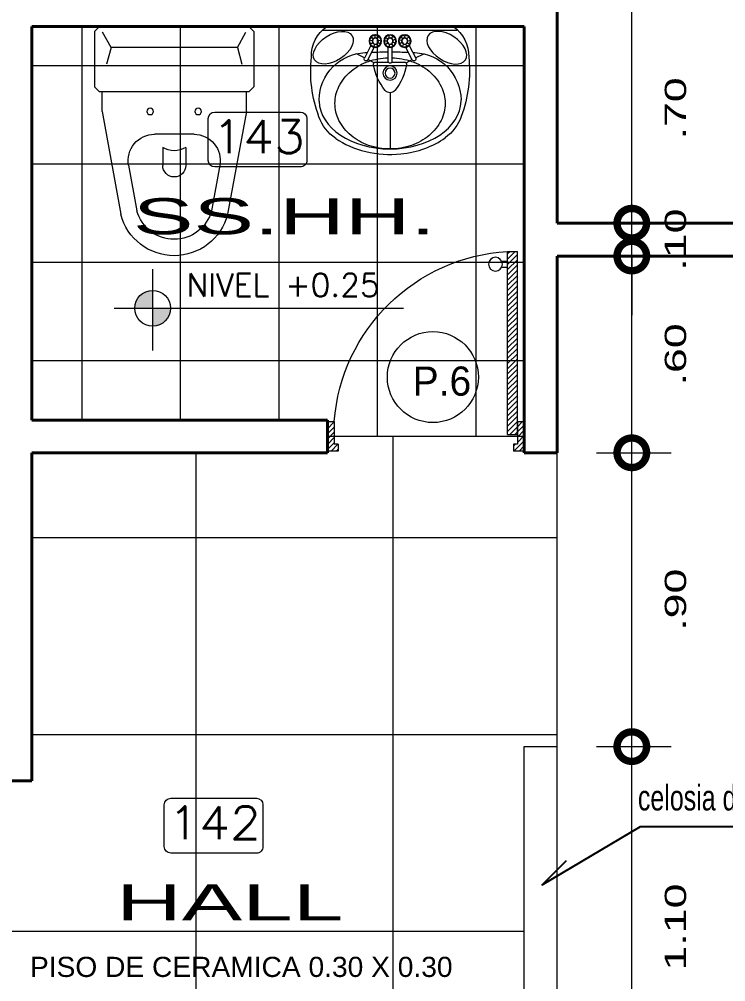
# Model space of a CAD drawing. Header units: inches. Extents: x 155.3 to 248.5, y 20.6 to 88.6.
# Drawn here: x 164.07 to 166.222, y 70.406 to 73.341 of the extents above; entities that cross this region are included whole.
import ezdxf
from ezdxf.enums import TextEntityAlignment as Align

# ---------------------------------------------------------------- set-up
doc = ezdxf.new("R2010")
doc.units = ezdxf.units.IN
doc.header["$MEASUREMENT"] = 0
doc.linetypes.add('CONTINUA', pattern=[0])
for name, color, linetype in [('COTAS', 252, 'Continuous'), ('MOBILIARIO', 252, 'Continuous'), ('MURO', 7, 'Continuous'), ('PUERTAS', 23, 'Continuous'), ('TEXTOS PLANTA', 7, 'Continuous'), ('TEXTURAS', 251, 'Continuous')]:
    doc.layers.add(name, color=color, linetype=linetype)
doc.styles.add('Celso', font='swissel.ttf', dxfattribs={"width": 1.5})
doc.styles.add('ROMANS', font='romans', dxfattribs={"width": 1.1, "height": 1})
doc.styles.get("Standard").update_dxf_attribs({"font": 'arial.ttf'})
doc.dimstyles.new('PLANTA 1-50', dxfattribs={"dimtxt": 0.065, "dimasz": 0.18, "dimexe": 0.12, "dimexo": 0.12, "dimgap": 0.1, "dimtad": 2, "dimzin": 4, "dimdsep": 46, "dimtxsty": 'Celso', "dimblk": 'DOTSMALL', "dimcen": 0.065, "dimdle": 0.05, "dimclrd": 14, "dimclre": 251, "dimclrt": 256, "dimaunit": 1, "dimadec": 4, "dimazin": 1, "dimtfac": 1, "dimtix": 1, "dimtmove": 0, "dimatfit": 3, "dimldrblk": 'DOTSMALL', "dimfxl": 1, "dimlwd": 9, "dimlwe": 9, "dimarcsym": 0})
pattern_1 = [(314.9999999999999, (-96.52985856699738, 5.184583232853843), (-0.01325825214724776, -0.01325825214724777), [])]

# ---------------------------------------------------------------- blocks, each defined once
blk = doc.blocks.new('A$C2D8C4AFF')
at = {"lineweight": 0}
h = blk.add_hatch(dxfattribs=at)
h.set_pattern_fill('ANSI31', color=8, scale=0.1499999999999999, angle=16.99999999999995, style=0)
h.set_pattern_definition(pattern_1)
h.paths.add_polyline_path([(0.03500000397293945, 0.8649999762657998), (3.972829176746018e-09, 0.8649999762657892), (3.972786544181872e-09, 1.014999976265759), (0.05500000397294968, 1.014999976265756), (0.05500000397294968, 0.9799999762657734), (0.03500000397289682, 0.9799999762657592)])
h = blk.add_hatch(dxfattribs=at)
h.set_pattern_fill('ANSI31', color=8, scale=0.1499999999999999, angle=16.99999999999995, style=0)
h.set_pattern_definition(pattern_1)
h.paths.add_polyline_path([(1.000000003972815, 0.8649999762658851), (0.9650000039727757, 0.8649999762658638), (0.9650000039728042, 0.9299999762658437), (0.9650000039728042, 0.9799999762658516), (0.9450000039727655, 0.9799999762658445), (0.9450000039727939, 1.014999976265827), (1.000000003972801, 1.014999976265834)])
h = blk.add_hatch(dxfattribs=at)
h.set_pattern_fill('ANSI31', color=8, scale=0.1499999999999999, angle=16.99999999999995, style=0)
h.set_pattern_definition(pattern_1)
h.paths.add_polyline_path([(0.9650000039728894, -2.37339961017824e-08), (0.9150000039728354, -2.373400320720975e-08), (0.9150000039727928, 0.9299999762658331), (0.9650000039727757, 0.9299999762658437)])
at = {"color": 32, "lineweight": 0}
for p, q in [((3.972743911617727e-09, 0.864999976265814), (3.972729700763011e-09, 1.014999976265781)), ((0.055000003972836, 1.014999976265784), (3.972729700763011e-09, 1.014999976265781)), ((0.03500000397285419, 0.8649999762658283), (0.03500000397282577, 0.9799999762657805)), ((0.05500000397285021, 0.9799999762657947), (0.03500000397282577, 0.9799999762657805)), ((0.05500000397285021, 0.9799999762657947), (0.055000003972836, 1.014999976265784)), ((1.000000003972687, 1.014999976265862), (0.9450000039726802, 1.014999976265862)), ((0.9450000039726802, 0.9799999762658658), (0.9450000039726802, 1.014999976265862)), ((0.9650000039727047, 0.9799999762658729), (0.9450000039726802, 0.9799999762658658)), ((0.9650000039727047, 0.8649999762658886), (0.9650000039727047, 0.9799999762658729)), ((1.000000003972715, 0.86499997626591), (1.000000003972687, 1.014999976265862)), ((0.9150000039727217, 0.929999976265858), (0.9650000039727473, 0.9299999762658615)), ((0.9150000039726649, 0.929999976265858), (0.9150000039727786, -2.373398189092768e-08)), ((0.9650000039727189, 0.9299999762658686), (0.9650000039728042, -2.373397123278664e-08)), ((3.972743911617727e-09, 0.864999976265814), (0.03500000397285419, 0.8649999762658283)), ((0.9650000039727047, 0.8649999762658886), (1.000000003972715, 0.86499997626591)), ((0.9150000039727928, -2.3733978338214e-08), (0.9650000039728326, -2.373397478550032e-08))]:
    blk.add_line(p, q, dxfattribs=at)
at = {"lineweight": 0}
for p, q in [((0.8850000039727917, 0.07999997626593469), (0.9150000039727502, 0.0799999762659489)), ((0.8850000039727917, 0.04999997626596553), (0.9150000039727502, 0.04999997626596908))]:
    blk.add_line(p, q, dxfattribs=at)
blk.add_circle((0.8533772273711264, 0.06499997626595544), 0.0349999999999963, dxfattribs=at)
blk.add_arc((0.9697882772285595, 0.9358683929885814), 0.9374707719737768, 184.3354295784621, 266.6495738890734, dxfattribs=at)
blk = doc.blocks.new('A$C073B50C9')
at = {"color": 40, "lineweight": 0}
for p, q in [((-6.527404394773839e-09, 0.4700000367416877), (0.01499999347259617, 0.4850000367416882)), ((-6.527404394773839e-09, 0.01500003674168937), (-6.527404394773839e-09, 0.4700000367416877)), ((0.01499999347259617, 0.4850000367416882), (0.1839999934725967, 0.4850000367416882)), ((0.1989999934725972, 0.4700000367416877), (0.1839999934725967, 0.4850000367416882)), ((0.1989999934725972, 0.01500003674168937), (0.1989999934725972, 0.4700000367416877)), ((0.06399999347259566, 0.4350000367416911), (0.01732664072901535, 0.4605245265233364)), ((0.06399999347259566, 0.4350000367416911), (0.1154943481944013, 0.4483504250028965)), ((0.2589999934725959, 0.4625000367416874), (0.1989999934725954, 0.4625000367416874)), ((0.2589999934725959, 0.4625000367416874), (0.5727213706346035, 0.4050141350587531)), ((0.06399999347259566, 0.05000003674168951), (0.06399999347259566, 0.4350000367416911)), ((0.4234190194506464, 0.3815396254556056), (0.5618777777696611, 0.3561686206491395)), ((0.3289999934725962, 0.1821502929243302), (0.3289999934725962, 0.3028497805590469)), ((0.3689999934725954, 0.2775000367416887), (0.4239999934725951, 0.2775000367416887)), ((0.3689999934725954, 0.2075000367416884), (0.4239999934725951, 0.2075000367416884)), ((0.4234190194506482, 0.1034604480277714), (0.5618777777696771, 0.1288314528342411)), ((0.2589999934725959, 0.02250003674168966), (0.5727213706346035, 0.07998593842462398)), ((0.06399999347259566, 0.05000003674168951), (0.01732664072901535, 0.02447554696004417)), ((0.06399999347259566, 0.05000003674168951), (0.1154943481943995, 0.03664964848048058)), ((-6.527404394773839e-09, 0.01500003674168937), (0.01499999347259617, 3.674168880252182e-08)), ((0.01499999347259617, 3.674168880252182e-08), (0.1839999934725967, 3.674168880252182e-08)), ((0.1989999934725972, 0.01500003674168937), (0.1839999934725967, 3.674168880252182e-08)), ((0.2589999934725959, 0.02250003674168966), (0.1989999934725972, 0.02250003674168966))]:
    blk.add_line(p, q, dxfattribs=at)
for centre in [(0.2589999934725959, 0.3155000367416889), (0.2589999934725959, 0.1695000367416881)]:
    blk.add_circle(centre, 0.01, dxfattribs=at)
for centre, radius, start, end in [((0.4089999934725963, 0.3028497805590469), 0.08, 79.61638727476745, 180.0000000000002), ((0.531287035468571, 0.2425000367416885), 0.1677129580040244, 284.3033140702001, 75.69668592979963), ((0.531287035468571, 0.2425000367416885), 0.1177129580040244, 285.0626892433929, 74.93731075661547), ((0.312749993472595, 0.2425000367416885), 0.06625000000000075, 328.1092081981544, 31.89079180184538), ((0.4239999934725951, 0.2425000367416885), 0.03500000000000014, 270, 90), ((0.4089999934725963, 0.1821502929243302), 0.08, 180.0000000000002, 280.3836127252329)]:
    blk.add_arc(centre, radius, start, end, dxfattribs=at)
blk = doc.blocks.new('A$C304B3ECD')
at = {"color": 40, "lineweight": 0}
for p, q in [((0.2417201728699396, 0.3094442422726473), (0.2417201728699396, 0.3735601533836501)), ((0.2417201728699396, 0.2558077997792765), (0.2417201728699396, 0.3094442422726473)), ((0.2417201728699396, 0.2020713549655824), (0.2417201728699396, 0.2558077997792765)), ((0.02546810846481407, 0.2282455889445458), (0.02546810846481407, 0.2236908765272432)), ((0.4579722372732462, 0.2282455889445458), (0.4579722372732462, 0.2236908765272432)), ((0.1638826886069396, 0.0960089055707698), (0.1391329733055713, 0.08344166775997053)), ((0.1832778096327488, 0.05836964966793801), (0.1635885693163104, 0.09657968990642019)), ((0.1740742360439285, 0.1019828460076582), (0.1937634763603668, 0.06377280576917599)), ((0.1930795177236391, 0.1108342678154344), (0.1744005463392782, 0.1013495900088941)), ((0.1978867601469787, 0.1086546411689682), (0.2364090887972665, 0.1086546411689682)), ((0.2358222218995465, 0.1060898387159881), (0.2358222218995465, 0.06310526753905776)), ((0.2470312569407938, 0.1086546411689682), (0.2855535983731201, 0.1086546411689682)), ((0.2476181238403328, 0.06310526753905776), (0.2476181238403328, 0.1060898387159881)), ((0.3093661096941318, 0.1019828460076582), (0.2896768693776934, 0.06377280576917599)), ((0.2903608407982787, 0.1108342678154344), (0.3090399192047002, 0.1013498225103007)), ((0.3001625361071305, 0.05836964966793801), (0.3198517764235689, 0.09657968990642019)), ((0.3195578429045085, 0.09600926609265059), (0.3443085079529951, 0.08344192610921652)), ((0.1940734240165725, 0.05391737061755464), (0.1911998691835137, 0.0631651265258455)), ((0.2006017470253241, 0.05360511582794913), (0.2043448192275932, 0.06253639329507621)), ((0.2400610199988691, 0.05420255670206586), (0.2383794249385787, 0.06373935620386817)), ((0.246497513155667, 0.05306762929750164), (0.2513394731581897, 0.06145415003184951)), ((0.2828385987127362, 0.05360511582794913), (0.2790955265104671, 0.06253639329507621)), ((0.2893669217214878, 0.05391737061755464), (0.2922404765545465, 0.0631651265258455)), ((0.1874305826118174, 0.04358532588513242), (0.1778243333360692, 0.04236128276635043)), ((0.1888717249444412, 0.04996024652346875), (0.180726111317675, 0.05519735310473095)), ((0.1904243235353746, 0.03777550492041826), (0.18385230940887, 0.03066305548155412)), ((0.1964521430659474, 0.03524926342753076), (0.1959894825363548, 0.02557640180849319)), ((0.2026935574508784, 0.03718865787696757), (0.2085567345225385, 0.02948142352862249)), ((0.2054020190794503, 0.0491695896390496), (0.21401029323399, 0.05360534467864397)), ((0.2062281395342538, 0.04268622405207623), (0.2156737084956362, 0.0405509175826495)), ((0.2321654922966658, 0.04479303319668304), (0.2224815722898015, 0.04479303319668304)), ((0.2344008629120466, 0.05093466348363052), (0.2269825498028908, 0.05715936727675341)), ((0.2344008629120466, 0.03865140291155456), (0.2269825498028908, 0.03242669911661267)), ((0.2400610199988691, 0.03538350969130022), (0.2383794249385787, 0.02584671018949791)), ((0.246497513155667, 0.03651843709586444), (0.2513394731581897, 0.02813191636333556)), ((0.2506986356970842, 0.04806092641511839), (0.2597985438665305, 0.0513730221237978)), ((0.2506986356970842, 0.04152513997824769), (0.2597985438665305, 0.03821304426956829)), ((0.2772122062038065, 0.04268622405207623), (0.2677666372442431, 0.0405509175826495)), ((0.2780383266604289, 0.0491695896390496), (0.2694300525040703, 0.05360534467864397)), ((0.2807467882890009, 0.03718865787696757), (0.2748836112155217, 0.02948142352862249)), ((0.2869882026739319, 0.03524926342753076), (0.2874508632017054, 0.02557640180849319)), ((0.2930160222026856, 0.03777550492041826), (0.2995880363291903, 0.03066305548155412)), ((0.2945686207936191, 0.04996024652346875), (0.3027142344203853, 0.05519735310473095)), ((0.2960097631262428, 0.04358532588513242), (0.3056160124019911, 0.04236128276635043)), ((0.04927374509181703, 2.824445743954129e-08), (0.4341666006462432, 2.824445743954129e-08))]:
    blk.add_line(p, q, dxfattribs=at)
at = {"color": 40, "linetype": 'Continuous', "lineweight": 0}
blk.add_line((0.03697684046939997, 0.01158496363233041), (0.4464635052686603, 0.01158496363233041), dxfattribs=at)
at = {"color": 40, "lineweight": 0}
for centre, radius in [((0.2417201728690301, 0.1422444494338464), 0.02171386277895655), ((0.2417201728690301, 0.1422444494338464), 0.01519971362603623), ((0.1969086290278241, 0.04479303319850203), 0.01923860057873997), ((0.2417201728690301, 0.04479303319850203), 0.01923860057873997), ((0.2865317167084172, 0.04479303319850203), 0.01923860057873997), ((0.2865317167084172, 0.04479303319850203), 0.01843017168915308), ((0.1969086290278241, 0.04479303319850203), 0.009554680571939232), ((0.1969086290278241, 0.04479303319850203), 0.00879457737101369), ((0.2417201728690301, 0.04479303319850203), 0.009554680571939232), ((0.2417201728690301, 0.04479303319850203), 0.00879457737101369), ((0.2865317167084172, 0.04479303319850203), 0.009554680571939232), ((0.2865317167084172, 0.04479303319850203), 0.00879457737101369)]:
    blk.add_circle(centre, radius, dxfattribs=at)
at = {"color": 40, "linetype": 'Continuous', "lineweight": 0}
for centre, radius, start, end in [((0.2310910858027668, 0.202253797894727), 0.1695349576280719, 108.9233758862578, 129.6135555593565), ((0.241720168592586, 0.1712501614612023), 0.2023099919221996, 89.99999878906299, 108.9233843760399), ((0.2417201771436552, 0.1712501614630213), 0.2023099919218742, 71.07661562396014, 90.00000121093701), ((0.2523492599352934, 0.202253797892908), 0.1695349576283324, 50.38644444064346, 71.0766241137422), ((0.2147591873304222, 0.2219862029970585), 0.1439205335900858, 129.6135652854638, 153.4140162108051), ((0.2686811584058191, 0.2219862029970585), 0.1439205335900884, 26.58598378919493, 50.38643471453616), ((0.1895721571723001, 0.2345913037380427), 0.1157553946252319, 153.4140521437641, 179.9999462961577), ((0.2938681885639411, 0.2345913037380427), 0.1157553946252269, 5.370384227913748e-05, 26.58594785623587), ((0.1895721981468554, 0.234591511055541), 0.1157554356002619, 180.0000489121002, 206.585943064561), ((0.2938681475893858, 0.234591511055541), 0.1157554356002666, 333.4140569354391, 359.9999510878998), ((0.2147591873304222, 0.2471966021158636), 0.1439205335900544, 206.5859837892008, 230.3864347145361), ((0.2686811584058191, 0.2471966021158636), 0.14392053359005, 309.6135652854638, 333.4140162107992), ((0.2310910858027668, 0.2669290072181951), 0.1695349576280981, 230.3864444404969, 251.0766241136928), ((0.2523492599334745, 0.2669290072200141), 0.1695349576283624, 288.9233758862578, 309.6135555593565), ((0.241720168592586, 0.2979326436517198), 0.2023099919222035, 251.07661562396, 268.3294184542007), ((0.2417201771436552, 0.2979326436517198), 0.2023099919218622, 271.6705815457993, 288.9233843760398)]:
    blk.add_arc(centre, radius, start, end, dxfattribs=at)
at = {"color": 40, "lineweight": 0}
for centre, radius, start, end in [((0.1570789972570523, 0.2264947190516153), 0.1407598520232483, 125.1623114213681, 159.7315815113238), ((0.3265909663509987, 0.225870525387208), 0.1407598520232483, 20.12500374610805, 53.80269294378267), ((0.4063363469554346, 0.1344477846279091), 0.4064699657100206, 159.7315815113238, 185.8167220719945), ((0.07710399878080665, 0.1344477846279091), 0.4064699657100206, 354.1832779280056, 20.12500374621946), ((0.1715421988369812, 0.2258921061266932), 0.1460906748901641, 180.8633401038522, 267.9153315602535), ((0.3118981468992601, 0.2258921061266932), 0.1460906748901641, 272.0846684397465, 359.1366598961478), ((0.3544770716958041, 0.09062268756598257), 0.1648729555571533, 140.7045692602549, 171.1857435863931), ((0.2417201728690301, 0.1828981154877596), 0.01917323947947673, 39.29543100005468, 140.7045689999453), ((0.1289632868224757, 0.09062268756598257), 0.1648729555572437, 8.814256413711716, 39.29543073987534), ((0.1120737861324628, 0.09049307175074262), 0.1101491537774453, 178.5640153004684, 235.2402627177042), ((0.1688314026792099, 0.09928126795885817), 0.005897950970331689, 27.2615851309506, 207.2615851308341), ((0.1978867564844435, 0.115045718897008), 0.006391077726602388, 172.4409240362442, 270.0000328281803), ((0.2417201728690301, 0.1060898387159881), 0.005897950970332859, 0, 180), ((0.2855536020338363, 0.115045718897008), 0.00639107772663797, 269.9999671712986, 7.559075963440821), ((0.3146089430588503, 0.09928126795885817), 0.005897950970331689, 332.7384148691658, 152.7384148690494), ((0.3713665596037785, 0.09049307175074262), 0.1101491537774454, 304.7597372822958, 1.435984699531555), ((0.2248302042294412, 0.9222328994738831), 0.844370833635767, 266.0202762650239, 266.439573010995), ((0.1693921397323024, 0.08096387177384656), 0.02814911004228195, 293.7433526481882, 320.7798176132331), ((0.2248302042294412, 0.9222328994738831), 0.844370833635767, 267.367200434987, 270.7495787255613), ((0.1990799421778533, 0.09018876147375465), 0.02814911004228195, 253.7433526482184, 280.7798176133116), ((0.2277517630696124, 0.0781724853960526), 0.02814911004228195, 213.7433526482406, 240.7798176133356), ((0.2189963596624906, 0.08415183221141831), 0.02814911004228195, 286.4817675174261, 313.5182324825071), ((0.249612070374063, 0.08955020804306457), 0.02814911004228195, 246.4817675174551, 273.5182324826267), ((0.2586101415068001, 0.9222328994738831), 0.844370833635767, 269.2504212744386, 272.6327995650129), ((0.276535074533534, 0.07400620434519567), 0.02814911004228195, 206.48176751755, 233.5182324825603), ((0.2556885826684479, 0.0781724853960526), 0.02814911004228195, 299.2201823866642, 326.2566473517594), ((0.284360403558388, 0.09018876147375465), 0.02814911004228195, 259.2201823866884, 286.2566473517815), ((0.3140482060039389, 0.08096387177384656), 0.02814911004228195, 219.2201823867669, 246.2566473518118), ((0.2586101415068001, 0.9222328994738831), 0.844370833635767, 273.560426989005, 273.979723734976), ((0.1525796084402131, 0.05481424471064145), 0.02814911004228195, 333.7433526482348, 0.7798176132891395), ((0.1565091185434753, 0.02397558140647504), 0.02814911004228195, 13.74335264827986, 40.77981761332557), ((0.1793420085937427, 0.00287763515653694), 0.02814911004228195, 53.74335264817248, 80.77981761329497), ((0.2103945155754658, 0.001392369486993061), 0.02814911004228195, 93.74335264821353, 120.7798176132465), ((0.2351368263639628, 0.0202147567134574), 0.02814911004228195, 133.7433526481757, 160.7798176133123), ((0.2419917387592463, 0.0505375926633036), 0.02814911004228195, 173.7433526482586, 200.7798176133591), ((0.1990133736976745, 0.06033703689637093), 0.02814911004228195, 326.4817675175267, 353.5182324825715), ((0.1990133736976745, 0.02924902949881414), 0.02814911004228195, 6.481767517533399, 33.51823248259612), ((0.2189963596624906, 0.005434234183766762), 0.02814911004228195, 46.48176751750235, 73.51823248262399), ((0.276535074533534, 0.01557986205180839), 0.02814911004228195, 126.4817675174397, 153.5182324825666), ((0.2871677992802901, 0.04479303319850203), 0.02814911004228195, 166.4817675175537, 193.5182324825536), ((0.241448606976995, 0.0505375926633036), 0.02814911004228195, 339.2201823866409, 6.256647351741429), ((0.2483035193722785, 0.0202147567134574), 0.02814911004228195, 19.22018238668769, 46.25664735182429), ((0.2730458301607754, 0.001392369486993061), 0.02814911004228195, 59.22018238675363, 86.25664735178637), ((0.3040983371424986, 0.00287763515653694), 0.02814911004228195, 99.22018238670502, 126.2566473518275), ((0.326931227192766, 0.02397558140647504), 0.02814911004228195, 139.2201823866744, 166.2566473517199), ((0.3308607372960282, 0.05481424471064145), 0.02814911004228195, 179.2201823867109, 206.2566473517652), ((0.249612070374063, 3.585835212049915e-05), 0.02814911004228195, 86.48176751747734, 113.5182324825449)]:
    blk.add_arc(centre, radius, start, end, dxfattribs=at)
at = {"color": 40, "lineweight": 0, "extrusion": (0, 0, -1)}
blk.add_ellipse((0.2417201728699396, 0.2251190542784656), major_axis=(0.2163000480195009, 7.816962599809244e-16), ratio=0.6862739997718429, start_param=3.162656670903043, end_param=6.262121289866346, dxfattribs=at)
at = {"color": 40, "linetype": 'Continuous', "lineweight": 0, "extrusion": (0, 0, -0.9999999999999999)}
blk.add_ellipse((0.06884082162516592, 0.06496840898135758), major_axis=(-0.05690717271752938, 0.03734943307717195), ratio=0.5821580665928079, start_param=3.141592653589666, end_param=9.424777960769251, dxfattribs=at)
at = {"color": 40, "linetype": 'Continuous', "lineweight": 0}
blk.add_ellipse((0.4145995241128944, 0.06496840898135758), major_axis=(0.05690717271521849, 0.03734943307973941), ratio=0.5821580666101129, start_param=1.570796326794912, end_param=7.853981633974498, dxfattribs=at)
at = {"color": 40, "lineweight": 0}
blk.add_open_spline([(0.07601614704847037, 0.3415692612280594), (0.1277417847836873, 0.3780067524795498), (0.2028921199130522, 0.3959174248821995), (0.3252390785842394, 0.3838000188508062), (0.3734077479080256, 0.3660353870046578), (0.4097191939368017, 0.339462046725302)], degree=3, knots=[3.90700366059704, 3.90700366059704, 3.90700366059704, 3.90700366059704, 4.855716871944848, 4.855716871944848, 5.532923367796807, 5.532923367796807, 5.532923367796807, 5.532923367796807], dxfattribs=at)
blk = doc.blocks.new('_DotSmall')
at = {"color": 0, "linetype": 'ByBlock', "lineweight": 0, "const_width": 0.5}
blk.add_lwpolyline([(-0.0625, 0, 1), (0.0625, 0, 1)], format="xyb", close=True, dxfattribs=at)
blk = doc.blocks.new('*D219')
at = {"layer": 'COTAS', "color": 14, "linetype": 'CONTINUA', "lineweight": 9, "transparency": 16777216}
blk.add_line((165.9358779192379, 69.97298074984256), (165.9358779192379, 71.17298074984255), dxfattribs=at)
at = {"layer": 'COTAS', "color": 251, "linetype": 'Continuous', "lineweight": 9, "transparency": 16777216}
blk.add_line((165.828435290886, 71.12298074984255), (166.0558779192379, 71.12298074984255), dxfattribs=at)
at = {"layer": 'COTAS', "color": 251, "linetype": 'CONTINUA', "lineweight": 9, "transparency": 16777216}
blk.add_line((165.8284419646815, 70.02298074984256), (166.0558779192379, 70.02298074984256), dxfattribs=at)
at = {"layer": 'Defpoints', "color": 0, "lineweight": 0, "transparency": 16777216}
for p in [(165.708435290886, 71.12298074984255), (165.9358779192379, 71.12298074984255), (165.7084419646815, 70.02298074984256)]:
    blk.add_point(p, dxfattribs=at)
at = {"layer": 'COTAS', "color": 14, "lineweight": 9, "transparency": 16777216, "xscale": 0.18, "yscale": 0.18, "zscale": 0.18}
for p, rotation in [((165.9358779192379, 71.12298074984255), 90), ((165.9358779192379, 70.02298074984256), 270)]:
    blk.add_blockref('_DotSmall', p, dxfattribs=dict(at, rotation=rotation))
at = {"layer": 'COTAS', "lineweight": 0, "transparency": 16777216, "insert": (166.0692349172095, 70.57298074984259), "char_height": 0.065, "attachment_point": 5, "rotation": 90, "style": 'Celso'}
blk.add_mtext('1.10', dxfattribs=at)
blk = doc.blocks.new('*D220')
at = {"layer": 'COTAS', "color": 14, "linetype": 'CONTINUA', "lineweight": 9, "transparency": 16777216}
blk.add_line((165.9358779192379, 71.07298074984256), (165.9358779192379, 72.06889652130795), dxfattribs=at)
at = {"layer": 'COTAS', "color": 251, "linetype": 'Continuous', "lineweight": 9, "transparency": 16777216}
blk.add_line((165.8284153030509, 72.01889652130795), (166.0558779192379, 72.01889652130795), dxfattribs=at)
at = {"layer": 'COTAS', "color": 251, "linetype": 'CONTINUA', "lineweight": 9, "transparency": 16777216}
blk.add_line((165.828435290886, 71.12298074984255), (166.0558779192379, 71.12298074984255), dxfattribs=at)
at = {"layer": 'Defpoints', "color": 0, "lineweight": 0, "transparency": 16777216}
for p in [(165.7084153030509, 72.01889652130795), (165.9358779192379, 72.01889652130795), (165.708435290886, 71.12298074984255)]:
    blk.add_point(p, dxfattribs=at)
at = {"layer": 'COTAS', "color": 14, "lineweight": 9, "transparency": 16777216, "xscale": 0.18, "yscale": 0.18, "zscale": 0.18}
for p, rotation in [((165.9358779192379, 72.01889652130795), 90), ((165.9358779192379, 71.12298074984255), 270)]:
    blk.add_blockref('_DotSmall', p, dxfattribs=dict(at, rotation=rotation))
at = {"layer": 'COTAS', "lineweight": 0, "transparency": 16777216, "insert": (166.0692349172095, 71.57093863557527), "char_height": 0.065, "attachment_point": 5, "rotation": 90, "style": 'Celso'}
blk.add_mtext('.90', dxfattribs=at)
blk = doc.blocks.new('*D221')
at = {"layer": 'COTAS', "color": 14, "linetype": 'CONTINUA', "lineweight": 9, "transparency": 16777216}
blk.add_line((165.9358779192379, 71.96889652130795), (165.9358779192379, 72.66889652130796), dxfattribs=at)
at = {"layer": 'COTAS', "color": 251, "linetype": 'Continuous', "lineweight": 9, "transparency": 16777216}
blk.add_line((165.8284153030509, 72.61889652130796), (166.0558779192379, 72.61889652130796), dxfattribs=at)
at = {"layer": 'COTAS', "color": 251, "linetype": 'CONTINUA', "lineweight": 9, "transparency": 16777216}
blk.add_line((165.8284153030509, 72.01889652130795), (166.0558779192379, 72.01889652130795), dxfattribs=at)
at = {"layer": 'Defpoints', "color": 0, "lineweight": 0, "transparency": 16777216}
for p in [(165.7084153030509, 72.61889652130796), (165.9358779192379, 72.61889652130796), (165.7084153030509, 72.01889652130795)]:
    blk.add_point(p, dxfattribs=at)
at = {"layer": 'COTAS', "color": 14, "lineweight": 9, "transparency": 16777216, "xscale": 0.18, "yscale": 0.18, "zscale": 0.18}
for p, rotation in [((165.9358779192379, 72.61889652130796), 90), ((165.9358779192379, 72.01889652130795), 270)]:
    blk.add_blockref('_DotSmall', p, dxfattribs=dict(at, rotation=rotation))
at = {"layer": 'COTAS', "lineweight": 0, "transparency": 16777216, "insert": (166.0692349172095, 72.31889652130799), "char_height": 0.065, "attachment_point": 5, "rotation": 90, "style": 'Celso'}
blk.add_mtext('.60', dxfattribs=at)
blk = doc.blocks.new('*D222')
at = {"layer": 'COTAS', "color": 14, "linetype": 'CONTINUA', "lineweight": 9, "transparency": 16777216}
for p, q in [((165.9358779192379, 72.71889652130795), (165.9358779192379, 72.89889652130796)), ((165.9358779192379, 72.61889652130796), (165.9358779192379, 72.71889652130795)), ((165.9358779192379, 72.61889652130796), (165.9358779192379, 72.43889652130795))]:
    blk.add_line(p, q, dxfattribs=at)
at = {"layer": 'COTAS', "color": 251, "linetype": 'Continuous', "lineweight": 9, "transparency": 16777216}
blk.add_line((165.8284153030509, 72.71889652130795), (166.0558779192379, 72.71889652130795), dxfattribs=at)
at = {"layer": 'COTAS', "color": 251, "linetype": 'CONTINUA', "lineweight": 9, "transparency": 16777216}
blk.add_line((165.8284153030509, 72.61889652130796), (166.0558779192379, 72.61889652130796), dxfattribs=at)
at = {"layer": 'Defpoints', "color": 0, "lineweight": 0, "transparency": 16777216}
for p in [(165.7084153030509, 72.71889652130795), (165.9358779192379, 72.71889652130795), (165.7084153030509, 72.61889652130796)]:
    blk.add_point(p, dxfattribs=at)
at = {"layer": 'COTAS', "color": 14, "lineweight": 9, "transparency": 16777216, "xscale": 0.18, "yscale": 0.18, "zscale": 0.18}
for p, rotation in [((165.9358779192379, 72.71889652130795), 270), ((165.9358779192379, 72.61889652130796), 90)]:
    blk.add_blockref('_DotSmall', p, dxfattribs=dict(at, rotation=rotation))
at = {"layer": 'COTAS', "lineweight": 0, "transparency": 16777216, "insert": (166.0692349172095, 72.66889652130799), "char_height": 0.065, "attachment_point": 5, "rotation": 90, "style": 'Celso'}
blk.add_mtext('.10', dxfattribs=at)
blk = doc.blocks.new('*D223')
at = {"layer": 'COTAS', "color": 14, "linetype": 'CONTINUA', "lineweight": 9, "transparency": 16777216}
blk.add_line((165.9358779192379, 72.66889652130796), (165.9358779192379, 73.46889652130795), dxfattribs=at)
at = {"layer": 'COTAS', "color": 251, "linetype": 'Continuous', "lineweight": 9, "transparency": 16777216}
blk.add_line((165.8284153030509, 73.41889652130796), (166.0558779192379, 73.41889652130796), dxfattribs=at)
at = {"layer": 'COTAS', "color": 251, "linetype": 'CONTINUA', "lineweight": 9, "transparency": 16777216}
blk.add_line((165.8284153030509, 72.71889652130795), (166.0558779192379, 72.71889652130795), dxfattribs=at)
at = {"layer": 'Defpoints', "color": 0, "lineweight": 0, "transparency": 16777216}
for p in [(165.7084153030509, 73.41889652130796), (165.9358779192379, 73.41889652130796), (165.7084153030509, 72.71889652130795)]:
    blk.add_point(p, dxfattribs=at)
at = {"layer": 'COTAS', "color": 14, "lineweight": 9, "transparency": 16777216, "xscale": 0.18, "yscale": 0.18, "zscale": 0.18}
for p, rotation in [((165.9358779192379, 73.41889652130796), 90), ((165.9358779192379, 72.71889652130795), 270)]:
    blk.add_blockref('_DotSmall', p, dxfattribs=dict(at, rotation=rotation))
at = {"layer": 'COTAS', "lineweight": 0, "transparency": 16777216, "insert": (166.0692349172095, 73.06889652130799), "char_height": 0.065, "attachment_point": 5, "rotation": 90, "style": 'Celso'}
blk.add_mtext('.70', dxfattribs=at)

msp = doc.modelspace()

# ---------------------------------------------------------------- hatches: boundary and pattern name
at = {"layer": 'TEXTOS PLANTA', "lineweight": 9}
h = msp.add_hatch(color=7, dxfattribs=at)
h.paths.add_polyline_path([(164.4214409671438, 72.45960911229852), (164.4760632891958, 72.45960911229852), (164.4760632891958, 72.51423143435059, 0.4142135623729886)])
h.paths.add_polyline_path([(164.4760632891958, 72.45960911229852), (164.4760632891958, 72.40498679024645, 0.4142135623732935), (164.530685611248, 72.45960911229852)])
at = {"layer": 'TEXTURAS', "lineweight": 0}
h = msp.add_hatch(dxfattribs=at)
h.set_pattern_fill('_USER', color=251, scale=0.3, angle=90, style=0, double=1, pattern_type=0)
h.set_pattern_definition([(90, (0.7612052541221601, 0), (-0.3, 1.836909530733566e-17), []), (180, (0.7612052541221601, 0), (-3.673819061467131e-17, -0.3), [])])
h.paths.add_polyline_path([(165.029415303051, 72.11389652130762), (165.029415303051, 72.04489652130802), (165.041415303051, 72.044896521308), (165.041415303051, 72.02389652130802), (165.0084153030509, 72.02389652130802), (165.0084153030509, 72.11889652130796), (164.1084153030509, 72.11889652130796), (164.1084153030509, 73.31889652130795), (165.6084153030509, 73.31889652130795), (165.6084153030509, 72.02389652130796), (165.5754153030509, 72.02389652130796), (165.5754153030509, 72.07489652130796), (165.5574153030509, 72.07489652130796), (165.557415303051, 72.58489652130793), (165.539415303051, 72.58489652130794, -0.8407301977170919), (165.5157627741528, 72.62889898854073, 0.3543682486985709)])
h.paths.add_polyline_path([(165.029415303051, 72.11389652130762), (165.029415303051, 72.06889652130795), (165.5574153030509, 72.06889652130795), (165.557415303051, 72.58489652130793), (165.539415303051, 72.58489652130794, -0.8407301977170919), (165.5157627741528, 72.62889898854073, 0.3543682486985701)], flags=17)
h = msp.add_hatch(dxfattribs=at)
h.set_pattern_fill('_USER', color=251, scale=0.6, angle=90, style=0, double=1, pattern_type=0)
h.set_pattern_definition([(90, (-0.9916415387080235, -0.8402123146809402), (-0.6, 3.673819061467131e-17), []), (180, (-0.9916415387080235, -0.8402123146809402), (-7.347638122934263e-17, -0.6), [])])
h.paths.add_polyline_path([(165.6084352908842, 71.12298074984255), (165.708435290886, 71.12298074984255), (165.7084153030509, 72.01889652130795), (165.6084153030509, 72.01889652130795), (165.5754153030509, 72.02389652130796), (165.5754153030509, 72.04489652130796), (165.587415303051, 72.04489652130796), (165.587415303051, 72.06889652130795), (165.029415303051, 72.06889652130795), (165.029415303051, 72.04489652130802), (165.041415303051, 72.044896521308), (165.041415303051, 72.02389652130802), (165.0084153030509, 72.02389652130802), (165.0084153030509, 72.01889652130795), (164.1084153030509, 72.01889652130795), (164.1084153030509, 71.01889652130795), (162.5057435854864, 71.01889652130797), (162.5057435854864, 71.02389652130803), (162.4727435854864, 71.02389652130803), (162.4727435854864, 71.04489652130802), (162.4847435854864, 71.04489652130803), (162.4847435854864, 71.06889652130796), (161.9267435854864, 71.06889652130796), (161.9267435854864, 71.04489652130798), (161.9387435854865, 71.04489652130798), (161.9387435854865, 71.02389652130798), (161.9057435854864, 71.02389652130798), (161.9057435854864, 69.9675573298219), (161.9055412070469, 69.92355732982182), (161.8775412070469, 69.9235573298218), (161.8775412070469, 69.93955732982182), (161.845541207047, 69.93955732982182), (161.845541207047, 69.1955573298219), (161.877541207047, 69.1955573298219), (161.877541207047, 69.21155732982191), (161.905541207047, 69.21155732982191), (161.905541207047, 69.16755732982192), (161.9498919963422, 69.16755732982192), (161.9498919963423, 69.13946288655009), (161.9338380287583, 69.13946288655009), (161.9338380287583, 69.10735495138235), (162.6803475214097, 69.10735495138235), (162.6803475214097, 69.13946288655016), (162.6642935538258, 69.13946288655015), (162.6642935538258, 69.16755732982197), (162.7084419646815, 69.16755732982197), (162.7084419646815, 70.02298074984256), (165.6084419646796, 70.02298074984256)])

# ---------------------------------------------------------------- linework, layer by layer
msp.add_lwpolyline([(165.7354856552276, 70.77430192671356), (165.6625126822547, 70.70132895374059), (165.9625126822547, 70.87970733211895), (166.7814316011735, 70.87970733211895)])
at = {"layer": 'MURO', "color": 7, "lineweight": 40}
for p, q in [((165.7084153030509, 72.71889652130795), (165.7084153030509, 73.41889652130796)), ((165.6084153030509, 73.31889652130795), (164.1084153030509, 73.31889652130795)), ((164.1084153030509, 73.31889652130795), (164.1084153030509, 72.11889652130796)), ((165.6084153030509, 73.31889652130795), (165.6084153030509, 72.01889652130795)), ((169.3084153030509, 72.71889652130795), (165.7084153030509, 72.71889652130795)), ((169.3084153030509, 72.61889652130796), (165.7084153030509, 72.61889652130796)), ((165.7084153030509, 72.61889652130796), (165.7084153030509, 72.01889652130795)), ((165.0084153030509, 72.11889652130796), (164.1084153030509, 72.11889652130796)), ((165.0084153030509, 72.11889652130796), (165.0084153030509, 72.01889652130795)), ((165.0084153030509, 72.01889652130795), (164.1084153030509, 72.01889652130795)), ((164.1084153030509, 72.01889652130795), (164.1084153030509, 71.01889652130795)), ((165.7084153030509, 72.01889652130795), (165.6084153030509, 72.01889652130795)), ((164.1084153030509, 71.01889652130795), (162.5057435854864, 71.01889652130797))]:
    msp.add_line(p, q, dxfattribs=at)
at = {"layer": 'PUERTAS', "lineweight": 0}
for p, q in [((165.6084352908842, 71.12298074984255), (165.708435290886, 71.12298074984255)), ((165.6084419646833, 70.02298014313388), (165.6084352908842, 71.12298074984255)), ((165.7084419646815, 70.02298074984256), (165.708435290886, 71.12298074984255))]:
    msp.add_line(p, q, dxfattribs=at)
at = {"layer": 'TEXTOS PLANTA', "color": 7, "lineweight": 9}
for p, q in [((164.4760632891958, 72.5784390582634), (164.4760632891958, 72.33029423693839)), ((164.3588899011359, 72.45960911229852), (165.240315263558, 72.45960911229852))]:
    msp.add_line(p, q, dxfattribs=at)
for points in [[(164.6654690650577, 73.05777816028898), (164.9260649343306, 73.05777816028898, -0.414213562373095), (164.9460649343492, 73.03777816073601), (164.9460649343492, 72.91030782760684, -0.4142135623731783), (164.9260649343306, 72.89030782805388), (164.6654690650577, 72.89030782805388, -0.414213562373095), (164.645469065039, 72.91030782760684), (164.645469065039, 73.03777816073601, -0.4142135623729821)], [(164.5314943786129, 70.96564057385835), (164.7920902478859, 70.96564057385835, -0.414213562373095), (164.8120902479045, 70.94564057430539), (164.8120902479045, 70.81817024117622, -0.4142135623731783), (164.7920902478859, 70.79817024162325), (164.5314943786129, 70.79817024162325, -0.414213562373095), (164.5114943785943, 70.81817024117622), (164.5114943785943, 70.94564057430539, -0.4142135623729821)]]:
    msp.add_lwpolyline(points, format="xyb", close=True, dxfattribs=at)
msp.add_circle((164.4760632891958, 72.45960911229852), 0.05462232205205735, dxfattribs=at)
at = {"layer": 'TEXTOS PLANTA', "lineweight": 0}
msp.add_circle((165.3297459054355, 72.24972399094281), 0.1386885518146734, dxfattribs=at)
at = {"layer": 'TEXTURAS', "color": 251, "lineweight": 0}
for p, q in [((165.6084153030509, 72.06889652130795), (165.0084153030509, 72.06889652130795)), ((165.708435290886, 71.12298074984255), (165.7084153030509, 72.01889652130795))]:
    msp.add_line(p, q, dxfattribs=at)

# ---------------------------------------------------------------- block references
at = {"layer": 'MOBILIARIO', "lineweight": 0, "xscale": -1}
for name, p, rotation in [('A$C073B50C9', (164.7842763992861, 73.31889651478055), 90), ('A$C304B3ECD', (164.9576372293996, 73.3188965495524), 180)]:
    msp.add_blockref(name, p, dxfattribs=dict(at, rotation=rotation))
at = {"layer": 'PUERTAS', "lineweight": 0, "xscale": -0.600000000000018, "yscale": 0.600000000000018, "zscale": 0.600000000000018, "rotation": 180}
msp.add_blockref('A$C2D8C4AFF', (165.0084153006673, 72.6328965070675), dxfattribs=at)

# ---------------------------------------------------------------- texts
at = {"width": 0.7}
msp.add_text('celosia de madera', height=0.07783783783783682, dxfattribs=at).set_placement((165.9543948444167, 70.92834625103788))
at = {"layer": 'TEXTOS PLANTA', "color": 7, "lineweight": 9, "style": 'ROMANS', "width": 1.1}
for s, p in [('143', (164.7986149384925, 72.98283437938993)), ('142', (164.6646402520477, 70.8906967929593))]:
    msp.add_text(s, height=0.1, dxfattribs=at).set_placement(p, align=Align.MIDDLE_CENTER)
at = {"layer": 'TEXTOS PLANTA', "color": 7, "lineweight": 9, "width": 1.8}
for s, p in [('SS.HH.', (164.4159190396126, 72.68512029579637)), ('HALL', (164.3649034503555, 70.59298270936574))]:
    msp.add_text(s, height=0.11, dxfattribs=at).set_placement(p)
at = {"layer": 'TEXTOS PLANTA', "color": 7, "lineweight": 9, "style": 'ROMANS'}
msp.add_text('NIVEL +0.25', height=0.06999999999999999, dxfattribs=at).set_placement((164.5795812789243, 72.49554494148714))
at = {"layer": 'TEXTOS PLANTA', "color": 7, "lineweight": 9}
msp.add_text('PISO DE CERAMICA 0.30 X 0.30', height=0.06142654711623436, dxfattribs=at).set_placement((164.1022488132865, 70.42076585066337))
at = {"layer": 'TEXTOS PLANTA', "color": 7, "lineweight": 9, "insert": (165.2681406752066, 72.23693660026554), "char_height": 0.0888888888888889, "width": 0.3666666666666666, "attachment_point": 4}
msp.add_mtext('{\\fCentury Gothic|b0|i0|c1|p15;P.6}', dxfattribs=at)

# ---------------------------------------------------------------- dimensions: what is measured, and where the dimension line sits
at = {"layer": 'COTAS', "lineweight": 0}
for base, p1, p2, picture, middle in [((165.9358779192379, 73.41889652130796), (165.7084153030509, 72.71889652130795), (165.7084153030509, 73.41889652130796), '*D223', (166.0692349172095, 73.06889652130799)), ((165.9358779192379, 72.71889652130795), (165.7084153030509, 72.61889652130796), (165.7084153030509, 72.71889652130795), '*D222', (166.0692349172095, 72.66889652130799)), ((165.9358779192379, 72.61889652130796), (165.7084153030509, 72.01889652130795), (165.7084153030509, 72.61889652130796), '*D221', (166.0692349172095, 72.31889652130799)), ((165.9358779192379, 72.01889652130795), (165.708435290886, 71.12298074984255), (165.7084153030509, 72.01889652130795), '*D220', (166.0692349172095, 71.57093863557527)), ((165.9358779192379, 71.12298074984255), (165.7084419646815, 70.02298074984256), (165.708435290886, 71.12298074984255), '*D219', (166.0692349172095, 70.57298074984259))]:
    dim = msp.add_linear_dim(base=base, p1=p1, p2=p2, angle=90, dimstyle='PLANTA 1-50', override={"dimtmove": 1}, dxfattribs=at)
    dim.commit()
    dim.dimension.update_dxf_attribs({"geometry": picture, "text_midpoint": middle})

doc.saveas('drawing.dxf')
